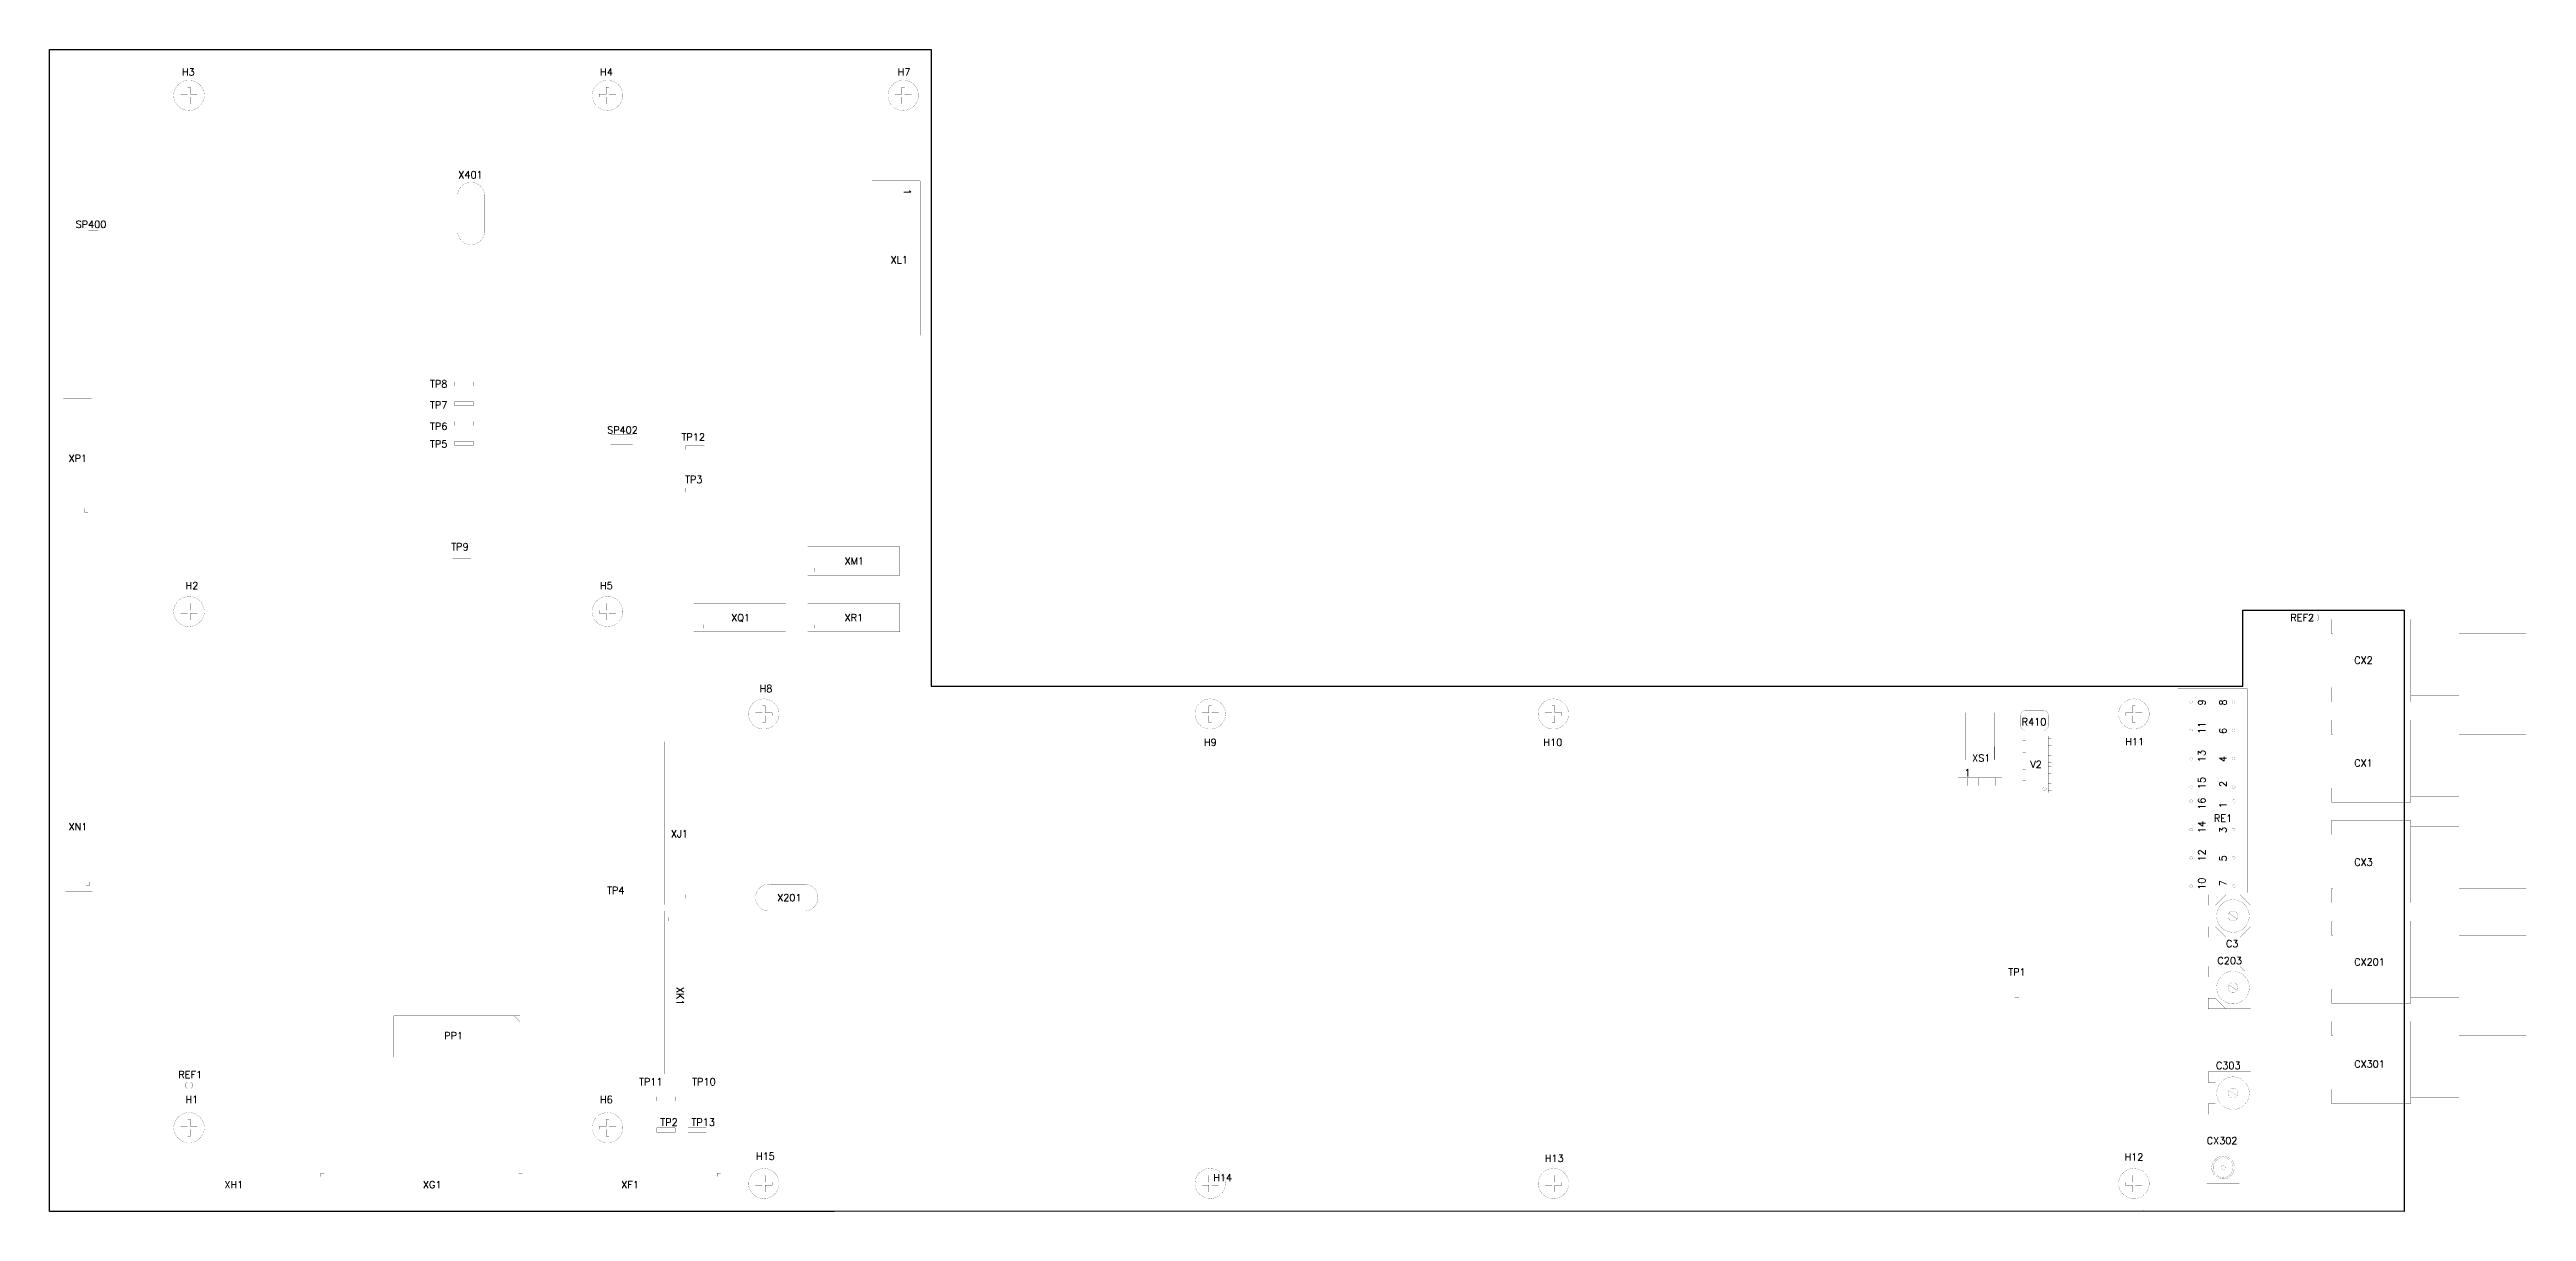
# Model space of a CAD drawing. Extents: x 2.9 to 20.4, y 5.1 to 13.3.
import ezdxf

# ---------------------------------------------------------------- set-up
doc = ezdxf.new("R2010")
doc.units = 0
doc.header["$LTSCALE"] = 25
doc.layers.get('0').update_dxf_attribs({"linetype": 'CONTINUOUS'})
for name, color, linetype in [('BOARD-OUTLINE', 1, 'CONTINUOUS'), ('COMP-MIN-OUTLINE-WIDTH-1', 1, 'CONTINUOUS'), ('COMP-MIN-OUTLINE-WIDTH-2', 1, 'CONTINUOUS'), ('COMP-MIN-TEXT-WIDTH-0', 1, 'CONTINUOUS'), ('COMPONENT-NAME-MIN', 1, 'CONTINUOUS')]:
    doc.layers.add(name, color=color, linetype=linetype)
doc.styles.get("Standard").update_dxf_attribs({"font": 'simplex'})

# ---------------------------------------------------------------- blocks, each defined once
blk = doc.blocks.new('DISC')
at = {"const_width": 0.5}
blk.add_lwpolyline([(0, 0.25, 1), (0, -0.25, 1)], format="xyb", close=True, dxfattribs=at)
blk = doc.blocks.new('0', base_point=(2.075, 2.125))
at = {"layer": 'COMP-MIN-OUTLINE-WIDTH-1', "const_width": 0.001}
for points in [[(2.075, 2.2), (2.15, 2.275)], [(2.325, 2.2), (2.25, 2.275)], [(2.075, 2.05), (2.15, 1.975)], [(2.25, 1.975), (2.325, 2.05)]]:
    blk.add_lwpolyline(points, dxfattribs=at)
at = {"layer": 'COMP-MIN-OUTLINE-WIDTH-2', "const_width": 0.001}
for points in [[(2.325, 2.275), (2.025, 2.275)], [(2.025, 2.275), (2.025, 2.2)], [(2.325, 1.975), (2.325, 2.275)], [(2.025, 2.2), (2.075, 2.2)], [(2.075, 2.2), (2.075, 2.05)], [(2.17, 2.145), (2.23, 2.105)], [(2.075, 2.05), (2.025, 2.05)], [(2.025, 2.05), (2.025, 1.975)], [(2.025, 1.975), (2.325, 1.975)]]:
    blk.add_lwpolyline(points, dxfattribs=at)
for points in [[(2.315, 2.125, 1), (2.085, 2.125)], [(2.085, 2.125, 1), (2.315, 2.125, 1)], [(2.2, 2.16, 1), (2.2, 2.09, 1)], [(2.2, 2.09, 1), (2.2, 2.16)]]:
    blk.add_lwpolyline(points, format="xyb", dxfattribs=at)
at = {"layer": 'COMP-MIN-OUTLINE-WIDTH-1', "xscale": 0.001, "yscale": 0.001}
for p in [(2.15, 2.275), (2.25, 2.275), (2.075, 2.2), (2.325, 2.2), (2.075, 2.05), (2.15, 1.975), (2.25, 1.975), (2.325, 2.05)]:
    blk.add_blockref('DISC', p, dxfattribs=at)
at = {"layer": 'COMP-MIN-OUTLINE-WIDTH-2', "xscale": 0.001, "yscale": 0.001}
for p in [(2.025, 2.275), (2.325, 2.275), (2.025, 2.2), (2.075, 2.2), (2.085, 2.125), (2.085, 2.125), (2.17, 2.145), (2.2, 2.16), (2.2, 2.16), (2.23, 2.105), (2.315, 2.125), (2.025, 2.05), (2.025, 1.975), (2.025, 1.975), (2.075, 2.05), (2.2, 2.09), (2.325, 1.975)]:
    blk.add_blockref('DISC', p, dxfattribs=at)
blk = doc.blocks.new('98', base_point=(2.1, 2.25))
at = {"layer": 'COMP-MIN-OUTLINE-WIDTH-1', "const_width": 0.001}
for points in [[(2.11, 2.9), (2.11, 3.375)], [(2.11, 3.375), (2.49, 3.375)], [(2.49, 3.375), (2.49, 2.9)], [(2.05, 2.56), (2.05, 2.9)], [(2.05, 2.9), (2.55, 2.9)], [(2.55, 2.9), (2.55, 2.56)], [(2.01, 2), (2.01, 2.56)], [(2.01, 2.56), (2.59, 2.56)], [(2.59, 2.56), (2.59, 2)], [(2.11, 2), (2.01, 2)], [(2.49, 2.01), (2.11, 2.01)], [(2.11, 2.01), (2.11, 2)], [(2.49, 2), (2.49, 2.01)], [(2.59, 2), (2.49, 2)]]:
    blk.add_lwpolyline(points, dxfattribs=at)
at = {"layer": 'COMP-MIN-OUTLINE-WIDTH-1', "xscale": 0.001, "yscale": 0.001}
for p in [(2.11, 3.375), (2.49, 3.375), (2.05, 2.9), (2.11, 2.9), (2.49, 2.9), (2.55, 2.9), (2.01, 2.56), (2.05, 2.56), (2.55, 2.56), (2.59, 2.56), (2.59, 2.56), (2.01, 2), (2.11, 2.01), (2.11, 2), (2.49, 2.01), (2.49, 2), (2.59, 2)]:
    blk.add_blockref('DISC', p, dxfattribs=at)
blk = doc.blocks.new('200', base_point=(2.05, 2.05))
at = {"layer": 'COMP-MIN-OUTLINE-WIDTH-2', "const_width": 0.001}
for points in [[(2.035, 2.265), (2.035, 2.035)], [(2.265, 2.265), (2.035, 2.265)], [(2.265, 2.035), (2.265, 2.265)], [(2.035, 2.035), (2.265, 2.035)]]:
    blk.add_lwpolyline(points, dxfattribs=at)
for points in [[(2.23, 2.15, 1), (2.07, 2.15)], [(2.07, 2.15, 1), (2.23, 2.15, 1)], [(2.22, 2.15, 1), (2.08, 2.15)], [(2.08, 2.15, 1), (2.22, 2.15, 1)], [(2.165, 2.15, 1), (2.135, 2.15)], [(2.135, 2.15, 1), (2.165, 2.15, 1)]]:
    blk.add_lwpolyline(points, format="xyb", dxfattribs=at)
at = {"layer": 'COMP-MIN-OUTLINE-WIDTH-2', "xscale": 0.001, "yscale": 0.001}
for p in [(2.035, 2.265), (2.035, 2.265), (2.07, 2.15), (2.07, 2.15), (2.08, 2.15), (2.08, 2.15), (2.135, 2.15), (2.135, 2.15), (2.165, 2.15), (2.22, 2.15), (2.23, 2.15), (2.265, 2.265), (2.035, 2.035), (2.265, 2.035)]:
    blk.add_blockref('DISC', p, dxfattribs=at)
blk = doc.blocks.new('283', base_point=(2.075, 2.075))
at = {"layer": 'COMP-MIN-OUTLINE-WIDTH-1', "const_width": 0.001}
for points in [[(2.183, 2.075, 1), (1.967, 2.075)], [(1.967, 2.075, 0.973), (2.183, 2.075, 1)]]:
    blk.add_lwpolyline(points, format="xyb", dxfattribs=at)
for points in [[(2.085, 2.134), (2.065, 2.134)], [(2.065, 2.134), (2.065, 2.085)], [(2.085, 2.085), (2.085, 2.134)], [(2.016, 2.085), (2.016, 2.065)], [(2.065, 2.085), (2.016, 2.085)], [(2.016, 2.065), (2.065, 2.065)], [(2.065, 2.065), (2.065, 2.016)], [(2.065, 2.016), (2.085, 2.016)], [(2.134, 2.085), (2.085, 2.085)], [(2.085, 2.016), (2.085, 2.065)], [(2.085, 2.065), (2.134, 2.065)], [(2.134, 2.065), (2.134, 2.085)]]:
    blk.add_lwpolyline(points, dxfattribs=at)
at = {"layer": 'COMP-MIN-OUTLINE-WIDTH-1', "xscale": 0.001, "yscale": 0.001}
for p in [(2.065, 2.134), (2.085, 2.134), (1.967, 2.075), (1.967, 2.075), (2.016, 2.085), (2.016, 2.085), (2.016, 2.065), (2.065, 2.085), (2.065, 2.065), (2.065, 2.016), (2.085, 2.085), (2.085, 2.065), (2.085, 2.016), (2.134, 2.085), (2.134, 2.065), (2.183, 2.075)]:
    blk.add_blockref('DISC', p, dxfattribs=at)
blk = doc.blocks.new('355', base_point=(2.05, 2.05))
at = {"layer": 'COMP-MIN-OUTLINE-WIDTH-1', "const_width": 0.001}
for points in [[(2.005, 2.005), (2.005, 2.295)], [(2.005, 2.295), (2.895, 2.295)], [(2.895, 2.295), (2.895, 2.005)], [(2.005, 2.045), (2.045, 2.005)], [(2.895, 2.005), (2.005, 2.005)]]:
    blk.add_lwpolyline(points, dxfattribs=at)
at = {"layer": 'COMP-MIN-OUTLINE-WIDTH-1', "xscale": 0.001, "yscale": 0.001}
for p in [(2.005, 2.295), (2.895, 2.295), (2.005, 2.045), (2.005, 2.005), (2.005, 2.005), (2.045, 2.005), (2.895, 2.005)]:
    blk.add_blockref('DISC', p, dxfattribs=at)
blk = doc.blocks.new('488', base_point=(2.05, 2.075))
at = {"layer": 'COMP-MIN-OUTLINE-WIDTH-1', "const_width": 0.001}
for points in [[(2.001, 2.11, -0.424), (2.036, 2.145)], [(2.164, 2.145, -0.383), (2.199, 2.11)], [(2.001, 2.04, 0.424), (2.036, 2.005)], [(2.199, 2.04, -0.383), (2.164, 2.005)]]:
    blk.add_lwpolyline(points, format="xyb", dxfattribs=at)
for points in [[(2.001, 2.11), (2.001, 2.04)], [(2.036, 2.145), (2.164, 2.145)], [(2.199, 2.11), (2.199, 2.04)], [(2.164, 2.005), (2.036, 2.005)]]:
    blk.add_lwpolyline(points, dxfattribs=at)
at = {"layer": 'COMP-MIN-OUTLINE-WIDTH-1', "xscale": 0.001, "yscale": 0.001}
for p in [(2.001, 2.11), (2.001, 2.11), (2.036, 2.145), (2.036, 2.145), (2.164, 2.145), (2.164, 2.145), (2.199, 2.11), (2.199, 2.11), (2.001, 2.04), (2.001, 2.04), (2.036, 2.005), (2.036, 2.005), (2.164, 2.005), (2.164, 2.005), (2.199, 2.04), (2.199, 2.04)]:
    blk.add_blockref('DISC', p, dxfattribs=at)
blk = doc.blocks.new('583', base_point=(2.1, 2.1))
at = {"layer": 'COMP-MIN-OUTLINE-WIDTH-1', "const_width": 0.001}
for points in [[(2.005, 2.495), (2.005, 2.005)], [(3.445, 2.495), (2.005, 2.495)], [(3.445, 2.005), (3.445, 2.495)], [(2.005, 2.005), (3.445, 2.005)]]:
    blk.add_lwpolyline(points, dxfattribs=at)
at = {"layer": 'COMP-MIN-OUTLINE-WIDTH-2', "const_width": 0.001}
for points in [[(2.11, 2.4, 1), (2.09, 2.4)], [(2.09, 2.4, 1), (2.11, 2.4, 1)], [(2.31, 2.4, 1), (2.29, 2.4)], [(2.29, 2.4, 1), (2.31, 2.4, 1)], [(2.51, 2.4, 1), (2.49, 2.4)], [(2.49, 2.4, 1), (2.51, 2.4, 1)], [(2.71, 2.4, 1.028), (2.69, 2.4)], [(2.69, 2.4, 1), (2.71, 2.4, 1.028)], [(2.81, 2.4, 1), (2.79, 2.4)], [(2.79, 2.4, 1), (2.81, 2.4, 1)], [(3.01, 2.4, 1), (2.99, 2.4)], [(2.99, 2.4, 1), (3.01, 2.4, 1)], [(3.21, 2.4, 1), (3.19, 2.4)], [(3.19, 2.4, 1), (3.21, 2.4, 1)], [(3.41, 2.4, 1), (3.39, 2.4)], [(3.39, 2.4, 1), (3.41, 2.4, 1)], [(2.11, 2.1, 1), (2.09, 2.1, 1)], [(2.09, 2.1, 1), (2.11, 2.1)], [(2.31, 2.1, 1), (2.29, 2.1, 1)], [(2.29, 2.1, 1), (2.31, 2.1)], [(2.51, 2.1, 1), (2.49, 2.1, 1)], [(2.49, 2.1, 1), (2.51, 2.1)], [(2.71, 2.1, 1.028), (2.69, 2.1)], [(2.69, 2.1, 1), (2.71, 2.1, 1.028)], [(2.81, 2.1, 1), (2.79, 2.1, 1)], [(2.79, 2.1, 1), (2.81, 2.1)], [(3.01, 2.1, 1), (2.99, 2.1, 1)], [(2.99, 2.1, 1), (3.01, 2.1)], [(3.21, 2.1, 1), (3.19, 2.1, 1)], [(3.19, 2.1, 1), (3.21, 2.1)], [(3.41, 2.1, 1), (3.39, 2.1)], [(3.39, 2.1, 1), (3.41, 2.1, 1)]]:
    blk.add_lwpolyline(points, format="xyb", dxfattribs=at)
at = {"layer": 'COMP-MIN-OUTLINE-WIDTH-1', "xscale": 0.001, "yscale": 0.001}
for p in [(2.005, 2.495), (2.005, 2.495), (3.445, 2.495), (2.005, 2.005), (3.445, 2.005)]:
    blk.add_blockref('DISC', p, dxfattribs=at)
at = {"layer": 'COMP-MIN-OUTLINE-WIDTH-2', "xscale": 0.001, "yscale": 0.001}
for p in [(2.09, 2.4), (2.09, 2.4), (2.11, 2.4), (2.29, 2.4), (2.29, 2.4), (2.31, 2.4), (2.49, 2.4), (2.49, 2.4), (2.51, 2.4), (2.69, 2.4), (2.69, 2.4), (2.71, 2.4), (2.79, 2.4), (2.79, 2.4), (2.81, 2.4), (2.99, 2.4), (2.99, 2.4), (3.01, 2.4), (3.19, 2.4), (3.19, 2.4), (3.21, 2.4), (3.39, 2.4), (3.39, 2.4), (3.41, 2.4), (2.09, 2.1), (2.11, 2.1), (2.11, 2.1), (2.29, 2.1), (2.31, 2.1), (2.31, 2.1), (2.49, 2.1), (2.51, 2.1), (2.51, 2.1), (2.69, 2.1), (2.69, 2.1), (2.71, 2.1), (2.79, 2.1), (2.81, 2.1), (2.81, 2.1), (2.99, 2.1), (3.01, 2.1), (3.01, 2.1), (3.19, 2.1), (3.21, 2.1), (3.21, 2.1), (3.39, 2.1), (3.39, 2.1), (3.41, 2.1)]:
    blk.add_blockref('DISC', p, dxfattribs=at)
at = {"layer": 'COMP-MIN-TEXT-WIDTH-0'}
for s, p in [('8', (2.125, 2.35)), ('6', (2.325, 2.35)), ('4', (2.525, 2.35)), ('2', (2.7, 2.35)), ('1', (2.85, 2.35)), ('3', (3.025, 2.35)), ('5', (3.225, 2.35)), ('7', (3.4, 2.35)), ('9', (2.125, 2.2)), ('11', (2.325, 2.2)), ('13', (2.525, 2.2)), ('15', (2.715, 2.2)), ('16', (2.86, 2.2)), ('14', (3.025, 2.2)), ('12', (3.225, 2.2)), ('10', (3.425, 2.2))]:
    blk.add_text(s, height=0.05, rotation=180, dxfattribs=at).set_placement(p)
blk = doc.blocks.new('913', base_point=(2, 2))
at = {"layer": 'COMP-MIN-OUTLINE-WIDTH-1', "const_width": 0.001}
for points in [[(1.975, 2.01), (1.989, 2.024)], [(1.975, 1.99), (1.975, 2.01)], [(1.989, 1.976), (1.975, 1.99)], [(1.989, 2.024), (2.011, 2.024)], [(2.012, 1.976), (1.989, 1.976)], [(2.011, 2.024), (2.025, 2.01)], [(2.025, 1.99), (2.012, 1.976)], [(2.025, 2.01), (2.025, 1.99)]]:
    blk.add_lwpolyline(points, dxfattribs=at)
at = {"layer": 'COMP-MIN-OUTLINE-WIDTH-2', "const_width": 0.001}
for points in [[(1.989, 2.024), (1.975, 2.01)], [(1.975, 2.01), (1.975, 1.99)], [(1.975, 1.99), (1.989, 1.976)], [(2.011, 2.024), (1.989, 2.024)], [(1.989, 1.976), (2.012, 1.976)], [(2.025, 2.01), (2.011, 2.024)], [(2.012, 1.976), (2.025, 1.99)], [(2.025, 1.99), (2.025, 2.01)]]:
    blk.add_lwpolyline(points, dxfattribs=at)
at = {"layer": 'COMP-MIN-OUTLINE-WIDTH-1', "xscale": 0.001, "yscale": 0.001}
for p in [(1.975, 2.01), (1.975, 1.99), (1.975, 1.99), (1.989, 2.024), (1.989, 1.976), (2.011, 2.024), (2.012, 1.976), (2.025, 2.01), (2.025, 1.99)]:
    blk.add_blockref('DISC', p, dxfattribs=at)
at = {"layer": 'COMP-MIN-OUTLINE-WIDTH-2', "xscale": 0.001, "yscale": 0.001}
for p in [(1.975, 2.01), (1.975, 2.01), (1.975, 1.99), (1.989, 2.024), (1.989, 1.976), (2.011, 2.024), (2.012, 1.976), (2.025, 2.01), (2.025, 1.99)]:
    blk.add_blockref('DISC', p, dxfattribs=at)
blk = doc.blocks.new('984', base_point=(2.05, 2.05))
at = {"layer": 'COMP-MIN-OUTLINE-WIDTH-2', "const_width": 0.001}
for points in [[(2.16, 2.085), (2.015, 2.085)], [(2.015, 2.085), (2.015, 2.015)], [(2.015, 2.015), (2.16, 2.015)], [(2.16, 2.015), (2.16, 2.085)]]:
    blk.add_lwpolyline(points, dxfattribs=at)
at = {"layer": 'COMP-MIN-OUTLINE-WIDTH-2', "xscale": 0.001, "yscale": 0.001}
for p in [(2.015, 2.085), (2.015, 2.015), (2.015, 2.015), (2.16, 2.085), (2.16, 2.015)]:
    blk.add_blockref('DISC', p, dxfattribs=at)
blk = doc.blocks.new('1019', base_point=(1.02, 1.03))
at = {"layer": 'COMP-MIN-OUTLINE-WIDTH-2', "const_width": 0.001}
for points in [[(0.995, 1.065), (1.15, 1.065)], [(0.995, 0.995), (0.995, 1.065)], [(1.15, 1.065), (1.15, 0.995)], [(1.15, 0.995), (0.995, 0.995)]]:
    blk.add_lwpolyline(points, dxfattribs=at)
at = {"layer": 'COMP-MIN-OUTLINE-WIDTH-2', "xscale": 0.001, "yscale": 0.001}
for p in [(0.995, 1.065), (0.995, 1.065), (1.15, 1.065), (0.995, 0.995), (1.15, 0.995)]:
    blk.add_blockref('DISC', p, dxfattribs=at)
blk = doc.blocks.new('1057', base_point=(2.075, 2.075))
at = {"layer": 'COMP-MIN-OUTLINE-WIDTH-2', "const_width": 0.001}
for points in [[(2.01, 2.09), (2.01, 2.06)], [(2.14, 2.09), (2.01, 2.09)], [(2.01, 2.06), (2.14, 2.06)], [(2.14, 2.06), (2.14, 2.09)]]:
    blk.add_lwpolyline(points, dxfattribs=at)
at = {"layer": 'COMP-MIN-OUTLINE-WIDTH-2', "xscale": 0.001, "yscale": 0.001}
for p in [(2.01, 2.09), (2.01, 2.09), (2.01, 2.06), (2.14, 2.09), (2.14, 2.06)]:
    blk.add_blockref('DISC', p, dxfattribs=at)
blk = doc.blocks.new('1098', base_point=(1.025, 1.04))
at = {"layer": 'COMP-MIN-OUTLINE-WIDTH-1', "const_width": 0.001}
blk.add_lwpolyline([(1, 1.212), (1, 1.054)], dxfattribs=at)
for points in [[(1.04, 1.08, 1), (1.015, 1.08)], [(1.015, 1.08, 1), (1.04, 1.08, 1)]]:
    blk.add_lwpolyline(points, format="xyb", dxfattribs=at)
at = {"layer": 'COMP-MIN-OUTLINE-WIDTH-2', "const_width": 0.001}
for points in [[(1.016, 1.212), (1.016, 1.234)], [(1.016, 1.234), (1.036, 1.234)], [(1.036, 1.234), (1.036, 1.212)], [(1.064, 1.212), (1.064, 1.234)], [(1.064, 1.234), (1.084, 1.234)], [(1.084, 1.234), (1.084, 1.212)], [(1.116, 1.212), (1.116, 1.234)], [(1.116, 1.234), (1.136, 1.234)], [(1.136, 1.234), (1.136, 1.212)], [(1.166, 1.212), (1.166, 1.234)], [(1.166, 1.234), (1.186, 1.234)], [(1.166, 1.212), (1.166, 1.234)], [(1.166, 1.234), (1.186, 1.234)], [(1.186, 1.234), (1.186, 1.212)], [(1.186, 1.234), (1.186, 1.212)], [(1.216, 1.212), (1.216, 1.234)], [(1.216, 1.234), (1.236, 1.234)], [(1.236, 1.234), (1.236, 1.212)], [(1.266, 1.212), (1.266, 1.234)], [(1.266, 1.234), (1.286, 1.234)], [(1.286, 1.234), (1.286, 1.212)], [(1.316, 1.212), (1.316, 1.234)], [(1.316, 1.234), (1.336, 1.234)], [(1.336, 1.234), (1.336, 1.212)], [(1.366, 1.212), (1.366, 1.234)], [(1.366, 1.234), (1.386, 1.234)], [(1.386, 1.234), (1.386, 1.212)], [(1, 1.212), (1.4, 1.212)], [(1, 1.054), (1.4, 1.054)], [(1.015, 1.032), (1.015, 1.054)], [(1.035, 1.054), (1.035, 1.032)], [(1.065, 1.032), (1.065, 1.054)], [(1.085, 1.054), (1.085, 1.032)], [(1.115, 1.032), (1.115, 1.054)], [(1.135, 1.054), (1.135, 1.032)], [(1.165, 1.032), (1.165, 1.054)], [(1.185, 1.054), (1.185, 1.032)], [(1.215, 1.032), (1.215, 1.054)], [(1.235, 1.054), (1.235, 1.032)], [(1.265, 1.032), (1.265, 1.054)], [(1.285, 1.054), (1.285, 1.032)], [(1.315, 1.032), (1.315, 1.054)], [(1.335, 1.054), (1.335, 1.032)], [(1.365, 1.032), (1.365, 1.054)], [(1.385, 1.054), (1.385, 1.032)], [(1.4, 1.212), (1.4, 1.054)], [(1.035, 1.032), (1.015, 1.032)], [(1.085, 1.032), (1.065, 1.032)], [(1.135, 1.032), (1.115, 1.032)], [(1.185, 1.032), (1.165, 1.032)], [(1.235, 1.032), (1.215, 1.032)], [(1.285, 1.032), (1.265, 1.032)], [(1.335, 1.032), (1.315, 1.032)], [(1.385, 1.032), (1.365, 1.032)]]:
    blk.add_lwpolyline(points, dxfattribs=at)
at = {"layer": 'COMP-MIN-OUTLINE-WIDTH-1', "xscale": 0.001, "yscale": 0.001}
for p in [(1, 1.212), (1, 1.054), (1.015, 1.08), (1.015, 1.08), (1.04, 1.08)]:
    blk.add_blockref('DISC', p, dxfattribs=at)
at = {"layer": 'COMP-MIN-OUTLINE-WIDTH-2', "xscale": 0.001, "yscale": 0.001}
for p in [(1.016, 1.234), (1.036, 1.234), (1.064, 1.234), (1.084, 1.234), (1.116, 1.234), (1.136, 1.234), (1.166, 1.234), (1.166, 1.234), (1.186, 1.234), (1.186, 1.234), (1.216, 1.234), (1.236, 1.234), (1.266, 1.234), (1.286, 1.234), (1.316, 1.234), (1.336, 1.234), (1.366, 1.234), (1.386, 1.234), (1, 1.212), (1, 1.054), (1.015, 1.054), (1.016, 1.212), (1.035, 1.054), (1.036, 1.212), (1.064, 1.212), (1.065, 1.054), (1.084, 1.212), (1.085, 1.054), (1.115, 1.054), (1.116, 1.212), (1.136, 1.212), (1.135, 1.054), (1.166, 1.212), (1.166, 1.212), (1.165, 1.054), (1.186, 1.212), (1.186, 1.212), (1.185, 1.054), (1.215, 1.054), (1.216, 1.212), (1.235, 1.054), (1.236, 1.212), (1.265, 1.054), (1.266, 1.212), (1.285, 1.054), (1.286, 1.212), (1.315, 1.054), (1.316, 1.212), (1.335, 1.054), (1.336, 1.212), (1.365, 1.054), (1.366, 1.212), (1.386, 1.212), (1.385, 1.054), (1.4, 1.212), (1.4, 1.212), (1.4, 1.054), (1.4, 1.054), (1.015, 1.032), (1.035, 1.032), (1.065, 1.032), (1.085, 1.032), (1.115, 1.032), (1.135, 1.032), (1.165, 1.032), (1.185, 1.032), (1.215, 1.032), (1.235, 1.032), (1.265, 1.032), (1.285, 1.032), (1.315, 1.032), (1.335, 1.032), (1.365, 1.032), (1.385, 1.032)]:
    blk.add_blockref('DISC', p, dxfattribs=at)
blk = doc.blocks.new('1379', base_point=(2.128, 2.1))
at = {"layer": 'COMP-MIN-OUTLINE-WIDTH-1', "const_width": 0.001}
for points in [[(2.1, 2.195, 1), (2.1, 2.005)], [(2.35, 2.195, -1), (2.35, 2.005)]]:
    blk.add_lwpolyline(points, format="xyb", dxfattribs=at)
for points in [[(2.105, 2.195), (2.35, 2.195)], [(2.1, 2.005), (2.35, 2.005)]]:
    blk.add_lwpolyline(points, dxfattribs=at)
at = {"layer": 'COMP-MIN-OUTLINE-WIDTH-1', "xscale": 0.001, "yscale": 0.001}
for p in [(2.1, 2.195), (2.105, 2.195), (2.35, 2.195), (2.35, 2.195), (2.1, 2.005), (2.1, 2.005), (2.35, 2.005), (2.35, 2.005)]:
    blk.add_blockref('DISC', p, dxfattribs=at)
blk = doc.blocks.new('1440', base_point=(2.125, 2.05))
at = {"layer": 'COMP-MIN-OUTLINE-WIDTH-1', "const_width": 0.001}
for points in [[(3.15, 2.2), (2, 2.2)], [(2, 2.2), (2, 2)], [(3.15, 2.2), (2, 2.2)], [(2, 2.2), (2, 2)], [(3.15, 2), (3.15, 2.2)], [(3.15, 2), (3.15, 2.2)], [(2, 2), (3.15, 2)], [(2, 2), (3.15, 2)]]:
    blk.add_lwpolyline(points, dxfattribs=at)
at = {"layer": 'COMP-MIN-OUTLINE-WIDTH-2', "const_width": 0.001}
for points in [[(2.045, 2.05), (2.045, 2.025)], [(2.07, 2.05), (2.045, 2.05)], [(2.045, 2.025), (2.07, 2.025)], [(2.07, 2.025), (2.07, 2.05)]]:
    blk.add_lwpolyline(points, dxfattribs=at)
at = {"layer": 'COMP-MIN-OUTLINE-WIDTH-1', "xscale": 0.001, "yscale": 0.001}
for p in [(2, 2.2), (2, 2.2), (3.15, 2.2), (3.15, 2.2), (2, 2), (2, 2), (2, 2), (2, 2), (3.15, 2), (3.15, 2)]:
    blk.add_blockref('DISC', p, dxfattribs=at)
at = {"layer": 'COMP-MIN-OUTLINE-WIDTH-2', "xscale": 0.001, "yscale": 0.001}
for p in [(2.045, 2.05), (2.045, 2.05), (2.045, 2.025), (2.07, 2.05), (2.07, 2.025)]:
    blk.add_blockref('DISC', p, dxfattribs=at)
blk = doc.blocks.new('2012', base_point=(2.082, 2.175))
at = {"layer": 'COMP-MIN-OUTLINE-WIDTH-1', "const_width": 0.001}
for points in [[(2.005, 2.345), (2.005, 2.005)], [(3.095, 2.345), (2.005, 2.345)], [(3.095, 2.005), (3.095, 2.345)], [(2.005, 2.075), (2.005, 2.073)], [(3.095, 2.074), (2.005, 2.074)], [(2.005, 2.073), (3.095, 2.073)], [(2.005, 2.005), (3.095, 2.005)], [(3.095, 2.073), (3.095, 2.074)]]:
    blk.add_lwpolyline(points, dxfattribs=at)
at = {"layer": 'COMP-MIN-OUTLINE-WIDTH-1', "xscale": 0.001, "yscale": 0.001}
for p in [(2.005, 2.345), (2.005, 2.345), (3.095, 2.345), (2.005, 2.075), (2.005, 2.074), (2.005, 2.073), (2.005, 2.005), (3.095, 2.074), (3.095, 2.073), (3.095, 2.005)]:
    blk.add_blockref('DISC', p, dxfattribs=at)
at = {"layer": 'COMP-MIN-TEXT-WIDTH-0'}
blk.add_text('1', height=0.05, dxfattribs=at).set_placement((2.06, 2.23))
blk = doc.blocks.new('2088', base_point=(2.125, 2.05))
at = {"layer": 'COMP-MIN-OUTLINE-WIDTH-1', "const_width": 0.001}
for points in [[(2.65, 2.2), (2, 2.2)], [(2, 2.2), (2, 2)], [(2.65, 2.2), (2, 2.2)], [(2, 2.2), (2, 2)], [(2.65, 2), (2.65, 2.2)], [(2.65, 2), (2.65, 2.2)], [(2, 2), (2.65, 2)], [(2, 2), (2.65, 2)]]:
    blk.add_lwpolyline(points, dxfattribs=at)
at = {"layer": 'COMP-MIN-OUTLINE-WIDTH-2', "const_width": 0.001}
for points in [[(2.045, 2.05), (2.045, 2.025)], [(2.07, 2.05), (2.045, 2.05)], [(2.045, 2.025), (2.07, 2.025)], [(2.07, 2.025), (2.07, 2.05)]]:
    blk.add_lwpolyline(points, dxfattribs=at)
at = {"layer": 'COMP-MIN-OUTLINE-WIDTH-1', "xscale": 0.001, "yscale": 0.001}
for p in [(2, 2.2), (2, 2.2), (2.65, 2.2), (2.65, 2.2), (2, 2), (2, 2), (2, 2), (2, 2), (2.65, 2), (2.65, 2)]:
    blk.add_blockref('DISC', p, dxfattribs=at)
at = {"layer": 'COMP-MIN-OUTLINE-WIDTH-2', "xscale": 0.001, "yscale": 0.001}
for p in [(2.045, 2.05), (2.045, 2.05), (2.045, 2.025), (2.07, 2.05), (2.07, 2.025)]:
    blk.add_blockref('DISC', p, dxfattribs=at)
blk = doc.blocks.new('2670', base_point=(2.125, 2.05))
at = {"layer": 'COMP-MIN-OUTLINE-WIDTH-1', "const_width": 0.001}
for points in [[(2.005, 2.005), (2.005, 2.195)], [(2.005, 2.195), (2.945, 2.195)], [(2.945, 2.195), (2.945, 2.005)], [(2.945, 2.005), (2.005, 2.005)]]:
    blk.add_lwpolyline(points, dxfattribs=at)
at = {"layer": 'COMP-MIN-OUTLINE-WIDTH-2', "const_width": 0.001}
for points in [[(2.05, 2.05), (2.05, 2.025)], [(2.075, 2.05), (2.05, 2.05)], [(2.05, 2.025), (2.075, 2.025)], [(2.075, 2.025), (2.075, 2.05)]]:
    blk.add_lwpolyline(points, dxfattribs=at)
at = {"layer": 'COMP-MIN-OUTLINE-WIDTH-1', "xscale": 0.001, "yscale": 0.001}
for p in [(2.005, 2.195), (2.945, 2.195), (2.005, 2.005), (2.005, 2.005), (2.945, 2.005)]:
    blk.add_blockref('DISC', p, dxfattribs=at)
at = {"layer": 'COMP-MIN-OUTLINE-WIDTH-2', "xscale": 0.001, "yscale": 0.001}
for p in [(2.05, 2.05), (2.05, 2.05), (2.05, 2.025), (2.075, 2.05), (2.075, 2.025)]:
    blk.add_blockref('DISC', p, dxfattribs=at)
blk = doc.blocks.new('3207', base_point=(2.05, 2.1))
at = {"layer": 'COMP-MIN-OUTLINE-WIDTH-2', "const_width": 0.001}
for points in [[(2.31, 2.792), (1.99, 2.792)], [(1.99, 2.792), (1.99, 2.28)], [(2.31, 2.28), (2.31, 2.792)], [(2.25, 2.61), (2.05, 2.61)], [(2.05, 2.61), (2.05, 2.276)], [(2.25, 2.276), (2.25, 2.61)], [(2.045, 2.37), (1.99, 2.37)], [(1.99, 2.28), (2.045, 2.28)], [(2.05, 2.276), (1.995, 2.276)], [(1.995, 2.276), (1.995, 2.15)], [(2.045, 2.28), (2.045, 2.37)], [(2.305, 2.276), (2.25, 2.276)], [(2.31, 2.37), (2.255, 2.37)], [(2.255, 2.37), (2.255, 2.28)], [(2.255, 2.28), (2.31, 2.28)], [(2.305, 2.15), (2.305, 2.276)], [(1.995, 2.15), (2.305, 2.15)], [(2.04, 2.15), (2.04, 2.095)], [(2.06, 2.095), (2.06, 2.15)], [(2.14, 2.15), (2.14, 2.095)], [(2.16, 2.095), (2.16, 2.15)], [(2.24, 2.15), (2.24, 2.095)], [(2.26, 2.095), (2.26, 2.15)], [(2.04, 2.095), (2.06, 2.095)], [(2.14, 2.095), (2.16, 2.095)], [(2.24, 2.095), (2.26, 2.095)]]:
    blk.add_lwpolyline(points, dxfattribs=at)
at = {"layer": 'COMP-MIN-OUTLINE-WIDTH-2', "xscale": 0.001, "yscale": 0.001}
for p in [(1.99, 2.792), (2.31, 2.792), (2.05, 2.61), (2.25, 2.61), (1.99, 2.37), (1.99, 2.28), (1.995, 2.276), (2.045, 2.37), (2.045, 2.28), (2.05, 2.276), (2.25, 2.276), (2.255, 2.37), (2.255, 2.28), (2.305, 2.276), (2.31, 2.37), (2.31, 2.28), (1.995, 2.15), (1.995, 2.15), (2.04, 2.15), (2.06, 2.15), (2.14, 2.15), (2.16, 2.15), (2.24, 2.15), (2.26, 2.15), (2.305, 2.15), (2.04, 2.095), (2.06, 2.095), (2.14, 2.095), (2.16, 2.095), (2.24, 2.095), (2.26, 2.095)]:
    blk.add_blockref('DISC', p, dxfattribs=at)
at = {"layer": 'COMP-MIN-TEXT-WIDTH-0'}
blk.add_text('1', height=0.05, dxfattribs=at).set_placement((2.04, 2.16))
blk = doc.blocks.new('3320', base_point=(2.125, 2.05))
at = {"layer": 'COMP-MIN-OUTLINE-WIDTH-1', "const_width": 0.001}
for points in [[(2.85, 2.2), (2, 2.2)], [(2, 2.2), (2, 2)], [(2.85, 2.2), (2, 2.2)], [(2, 2.2), (2, 2)], [(2.85, 2), (2.85, 2.2)], [(2.85, 2), (2.85, 2.2)], [(2, 2), (2.85, 2)], [(2, 2), (2.85, 2)]]:
    blk.add_lwpolyline(points, dxfattribs=at)
at = {"layer": 'COMP-MIN-OUTLINE-WIDTH-2', "const_width": 0.001}
for points in [[(2.045, 2.05), (2.045, 2.025)], [(2.07, 2.05), (2.045, 2.05)], [(2.045, 2.025), (2.07, 2.025)], [(2.07, 2.025), (2.07, 2.05)]]:
    blk.add_lwpolyline(points, dxfattribs=at)
at = {"layer": 'COMP-MIN-OUTLINE-WIDTH-1', "xscale": 0.001, "yscale": 0.001}
for p in [(2, 2.2), (2, 2.2), (2.85, 2.2), (2.85, 2.2), (2, 2), (2, 2), (2, 2), (2, 2), (2.85, 2), (2.85, 2)]:
    blk.add_blockref('DISC', p, dxfattribs=at)
at = {"layer": 'COMP-MIN-OUTLINE-WIDTH-2', "xscale": 0.001, "yscale": 0.001}
for p in [(2.045, 2.05), (2.045, 2.05), (2.045, 2.025), (2.07, 2.05), (2.07, 2.025)]:
    blk.add_blockref('DISC', p, dxfattribs=at)

msp = doc.modelspace()

# ---------------------------------------------------------------- linework, layer by layer
at = {"layer": 'BOARD-OUTLINE'}
msp.add_lwpolyline([(2.916, 5.11), (2.916, 13.309), (9.136, 13.309), (9.136, 8.816), (18.389, 8.816), (18.389, 9.352), (19.527, 9.352), (19.527, 5.11), (17.688, 5.111), (8.455, 5.11), (2.917, 5.11)], dxfattribs=at)

# ---------------------------------------------------------------- block references
for name, p in [('283', (3.9, 12.984)), ('283', (6.853, 12.984)), ('283', (8.939, 12.984)), ('1057', (5.84, 10.95)), ('1057', (5.84, 10.81)), ('1057', (5.84, 10.67)), ('1057', (5.84, 10.53)), ('1019', (6.9, 10.555)), ('1057', (7.47, 10.5)), ('1057', (7.47, 10.2)), ('2088', (8.39, 9.65)), ('283', (3.9, 9.342)), ('283', (6.853, 9.342)), ('2088', (7.585, 9.25)), ('2088', (8.39, 9.25)), ('913', (18.901, 9.3)), ('3207', (16.435, 8.12)), ('283', (7.955, 8.619)), ('283', (11.105, 8.619)), ('283', (13.526, 8.619)), ('488', (16.87, 8.575)), ('283', (17.621, 8.619)), ('1379', (8.02, 7.325)), ('0', (18.195, 7.195)), ('0', (18.195, 6.69)), ('913', (3.9, 6)), ('0', (18.195, 5.945)), ('283', (3.9, 5.7)), ('283', (6.853, 5.7)), ('1057', (7.265, 5.905)), ('1057', (7.48, 5.905)), ('1057', (7.265, 5.685)), ('1057', (7.485, 5.685)), ('283', (7.955, 5.306)), ('283', (11.105, 5.306)), ('283', (13.526, 5.306)), ('283', (17.621, 5.306))]:
    msp.add_blockref(name, p)
for name, p, rotation in [('1379', (5.89, 12.055), 90), ('2012', (8.888, 12.305), 270), ('984', (3.225, 11.92), 90), ('3320', (3.163, 10.124), 90), ('1057', (5.825, 9.705), 180), ('98', (19.265, 9.198), 270), ('583', (18.025, 8.705), 270), ('98', (19.265, 8.488), 270), ('1440', (7.405, 7.4), 90), ('1098', (17.03, 8.09), 90), ('2670', (3.173, 7.485), 90), ('98', (19.265, 7.779), 270), ('1057', (6.925, 7.255), 180), ('1440', (7.305, 7.105), 270), ('98', (19.265, 7.07), 270), ('1057', (16.795, 6.685), 90), ('355', (6.19, 6.445), 180), ('98', (19.265, 6.362), 270), ('200', (18.15, 5.52), 270), ('1440', (4.775, 5.355), 180), ('1440', (6.171, 5.355), 180), ('1440', (7.571, 5.355), 180)]:
    msp.add_blockref(name, p, dxfattribs=dict(rotation=rotation))

# ---------------------------------------------------------------- texts
at = {"layer": 'COMPONENT-NAME-MIN'}
for s, p in [('H3', (3.85, 13.125)), ('H4', (6.8, 13.125)), ('H7', (8.9, 13.125)), ('X401', (5.8, 12.4)), ('SP400', (3.1, 12.05)), ('XL1', (8.85, 11.8)), ('TP8', (5.6, 10.925)), ('TP7', (5.6, 10.775)), ('TP6', (5.6, 10.625)), ('TP5', (5.6, 10.5)), ('SP402', (6.85, 10.6)), ('TP12', (7.375, 10.55)), ('XP1', (3.05, 10.4)), ('TP3', (7.4, 10.25)), ('TP9', (5.75, 9.775)), ('XM1', (8.525, 9.675)), ('H2', (3.875, 9.5)), ('H5', (6.8, 9.5)), ('XQ1', (7.725, 9.275)), ('XR1', (8.525, 9.275)), ('REF2', (18.725, 9.275)), ('CX2', (19.175, 8.975)), ('H8', (7.925, 8.775)), ('R410', (16.83, 8.54)), ('H9', (11.06, 8.395)), ('H10', (13.455, 8.395)), ('H11', (17.56, 8.4)), ('XS1', (16.48, 8.285)), ('V2', (16.89, 8.24)), ('CX1', (19.175, 8.25)), ('RE1', (18.185, 7.86)), ('XN1', (3.05, 7.8)), ('XJ1', (7.3, 7.75)), ('CX3', (19.175, 7.55)), ('TP4', (6.85, 7.35)), ('X201', (8.05, 7.3)), ('C3', (18.27, 6.975)), ('TP1', (16.735, 6.775)), ('C203', (18.21, 6.855)), ('CX201', (19.175, 6.845)), ('PP1', (5.7, 6.325)), ('C303', (18.2, 6.115)), ('CX301', (19.175, 6.125)), ('REF1', (3.825, 6.05)), ('TP11', (7.075, 6)), ('TP10', (7.45, 6)), ('H1', (3.875, 5.875)), ('H6', (6.8, 5.875)), ('TP2', (7.225, 5.715)), ('TP13', (7.445, 5.715)), ('CX302', (18.135, 5.585)), ('H15', (7.9, 5.475)), ('H13', (13.465, 5.46)), ('H12', (17.555, 5.47)), ('XH1', (4.15, 5.275)), ('XG1', (5.55, 5.275)), ('XF1', (6.95, 5.275)), ('H14', (11.126, 5.324))]:
    msp.add_text(s, height=0.05, dxfattribs=at).set_placement(p)
msp.add_text('XK1', height=0.05, rotation=270, dxfattribs=at).set_placement((7.34, 6.695))

doc.saveas('drawing.dxf')
